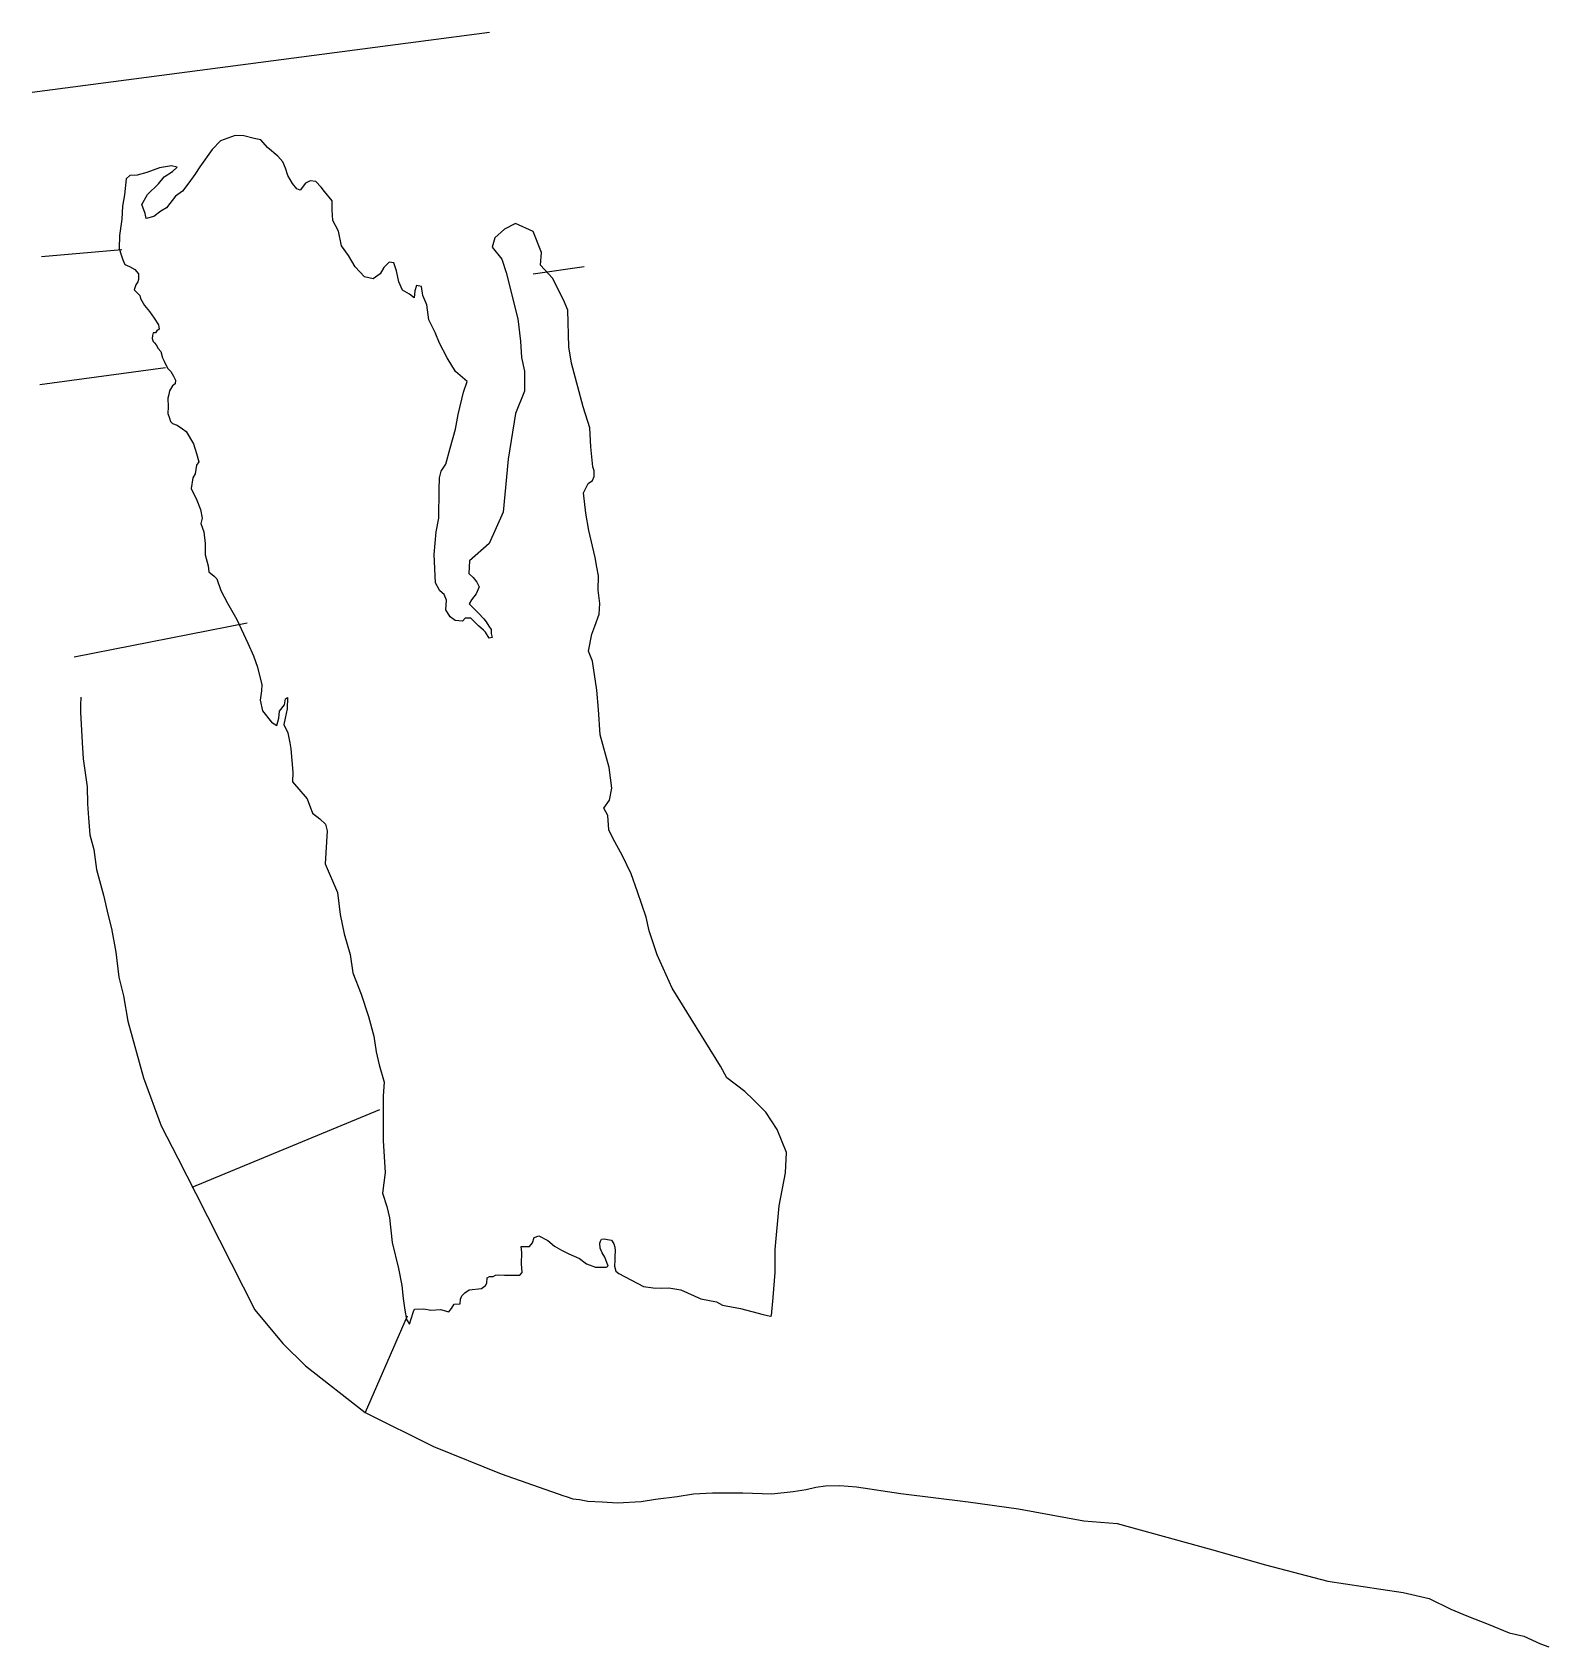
# Model space of a CAD drawing. Header units: inches. Extents: x -8940 to 26362, y -28010 to 990.
# Drawn here: x -8940.4 to -8835.4, y -4247.5 to -4135.7 of the extents above; entities that cross this region are included whole.
import ezdxf

# ---------------------------------------------------------------- set-up
doc = ezdxf.new("R2010")
doc.units = ezdxf.units.IN
doc.header["$MEASUREMENT"] = 0
for name, color, linetype in [('B', 7, 'Continuous'), ('Char_Boundary', 7, 'Continuous'), ('DistANCE', 7, 'Continuous')]:
    doc.layers.add(name, color=color, linetype=linetype)

msp = doc.modelspace()

# ---------------------------------------------------------------- linework, layer by layer
at = {"layer": 'B'}
msp.add_lwpolyline([(-8937.084239, -4181.753913), (-8937.113117, -4182.307114), (-8937.107448, -4182.793144), (-8936.975559, -4184.900335), (-8936.928347, -4186.021774), (-8936.630686, -4187.956504), (-8936.612747, -4189.145338), (-8936.558563, -4190.103385), (-8936.450345, -4191.280229), (-8936.168808, -4192.299391), (-8936.003791, -4193.685972), (-8935.498636, -4195.460575), (-8935.179381, -4196.889309), (-8934.964146, -4197.785578), (-8934.66397, -4199.414149), (-8934.453067, -4201.155078), (-8934.127961, -4202.446771), (-8933.811639, -4204.192194), (-8932.73314, -4208.124466), (-8931.502067, -4211.450721), (-8930.351649, -4213.696354), (-8929.118789, -4216.13994), (-8925.012593, -4224.20985), (-8923.083894, -4226.530862), (-8921.502338, -4228.076721), (-8917.37464, -4231.31322), (-8912.637665, -4233.671281), (-8907.944908, -4235.560876), (-8903.617279, -4237.09697), (-8903.450418, -4237.14632), (-8902.991998, -4237.292574), (-8902.529986, -4237.354498), (-8901.943276, -4237.463976), (-8900.952413, -4237.506191), (-8899.878121, -4237.573081), (-8898.24761, -4237.473584), (-8897.248667, -4237.32606), (-8895.762142, -4237.135948), (-8894.613831, -4236.952547), (-8893.301355, -4236.881743), (-8891.210644, -4236.886336), (-8889.185877, -4236.951481), (-8887.710803, -4236.782004), (-8886.807636, -4236.651522), (-8886.135922, -4236.500619), (-8885.466454, -4236.402421), (-8884.483004, -4236.370401), (-8883.325749, -4236.472507), (-8880.251188, -4236.930859), (-8875.587216, -4237.509726), (-8872.102036, -4237.996127), (-8867.575366, -4238.822574), (-8865.273424, -4238.99768), (-8858.893128, -4240.760649), (-8854.979876, -4241.869409), (-8850.667858, -4243.006469), (-8846.995724, -4243.564167), (-8845.442012, -4243.778188), (-8843.644309, -4244.213796), (-8842.133234, -4244.932861), (-8841.033903, -4245.402075), (-8839.558707, -4245.971774), (-8838.10639, -4246.582736), (-8837.081508, -4246.816464), (-8835.921632, -4247.351609), (-8835.359633, -4247.544501)], dxfattribs=at)
at = {"layer": 'Char_Boundary'}
msp.add_lwpolyline([(-8889.225307, -4224.588343), (-8889.109139, -4223.336732), (-8888.972922, -4221.614764), (-8888.968146, -4220.028558), (-8888.681717, -4216.993603), (-8888.239218, -4214.719239), (-8888.179068, -4213.308171), (-8888.833445, -4211.709573), (-8889.59927, -4210.514605), (-8890.47387, -4209.660553), (-8891.076951, -4209.069389), (-8892.309485, -4208.137246), (-8892.745753, -4207.317585), (-8896.09654, -4201.912834), (-8897.144813, -4199.606304), (-8897.686082, -4197.93397), (-8897.897494, -4196.998231), (-8898.513809, -4195.244158), (-8898.947026, -4193.984814), (-8899.538367, -4192.75014), (-8900.224447, -4191.527132), (-8900.482591, -4190.950662), (-8900.549546, -4189.942544), (-8900.826712, -4189.443798), (-8900.449198, -4188.878732), (-8900.280487, -4188.053444), (-8900.470491, -4186.615982), (-8901.096746, -4184.358842), (-8901.194976, -4182.611147), (-8901.325601, -4181.254752), (-8901.632626, -4179.246833), (-8901.90176, -4178.559939), (-8901.66278, -4177.376383), (-8901.466234, -4176.819307), (-8901.148565, -4176.000375), (-8901.11746, -4175.271315), (-8901.23478, -4174.339581), (-8901.200476, -4173.351488), (-8901.323335, -4172.733663), (-8901.444018, -4172.064882), (-8901.875305, -4170.20873), (-8902.07532, -4169.006442), (-8902.234609, -4167.585991), (-8901.916453, -4166.939862), (-8901.624869, -4166.732402), (-8901.503075, -4166.454869), (-8901.502696, -4166.077911), (-8901.600739, -4165.79885), (-8901.730004, -4164.411094), (-8901.79923, -4163.088729), (-8902.270747, -4161.623536), (-8903.084331, -4158.604428), (-8903.255652, -4157.46619), (-8903.320375, -4154.934552), (-8903.620182, -4154.230633), (-8904.388245, -4152.72136), (-8905.228776, -4151.80587), (-8905.159938, -4150.929198), (-8905.726851, -4149.491337), (-8906.959736, -4148.93607), (-8907.72972, -4149.311591), (-8908.383645, -4149.911971), (-8908.568544, -4150.563788), (-8907.91348, -4151.408535), (-8907.607365, -4152.33263), (-8906.801826, -4155.539902), (-8906.616548, -4157.087131), (-8906.5393, -4158.221357), (-8906.32859, -4159.172791), (-8906.324761, -4160.555201), (-8906.956112, -4162.098991), (-8907.467562, -4165.25005), (-8907.813604, -4168.942221), (-8908.785279, -4171.099791), (-8910.15582, -4172.297904), (-8910.193282, -4173.175919), (-8909.891077, -4173.455839), (-8909.64609, -4173.788293), (-8909.487002, -4174.109228), (-8909.541062, -4174.271849), (-8909.679872, -4174.580075), (-8909.9965, -4175.006372), (-8910.165329, -4175.281902), (-8909.532906, -4175.921472), (-8909.149818, -4176.3305), (-8908.993552, -4176.533509), (-8908.794262, -4176.832598), (-8908.646839, -4177.058791), (-8908.643534, -4177.349518), (-8908.576846, -4177.627242), (-8908.790851, -4177.673088), (-8909.039331, -4177.238388), (-8909.174755, -4177.099098), (-8909.531167, -4176.80116), (-8909.726631, -4176.596478), (-8910.058522, -4176.276025), (-8910.443657, -4176.283155), (-8910.632994, -4176.487127), (-8911.149728, -4176.449374), (-8911.476121, -4176.18413), (-8911.777136, -4175.692212), (-8911.748706, -4175.02586), (-8911.896611, -4174.626864), (-8912.207994, -4174.377967), (-8912.490654, -4173.824001), (-8912.587675, -4171.864287), (-8912.457391, -4170.283396), (-8912.27614, -4169.348684), (-8912.238209, -4167.355459), (-8912.227606, -4166.554833), (-8912.097447, -4166.08131), (-8911.786647, -4165.607643), (-8911.49545, -4164.489135), (-8911.10932, -4163.170483), (-8910.924718, -4162.157379), (-8910.560575, -4160.617886), (-8910.308951, -4159.87467), (-8911.112495, -4159.196371), (-8911.699498, -4158.228872), (-8912.221778, -4157.217012), (-8912.53593, -4156.481061), (-8912.969489, -4155.598646), (-8913.097787, -4154.556478), (-8913.368916, -4153.916607), (-8913.467577, -4153.284097), (-8913.810505, -4153.222337), (-8913.936319, -4153.593945), (-8913.988424, -4154.078653), (-8914.307642, -4153.829415), (-8914.782311, -4153.542126), (-8915.040438, -4152.965639), (-8915.197129, -4152.220698), (-8915.37753, -4151.663235), (-8915.720458, -4151.601474), (-8916.082127, -4151.978723), (-8916.33672, -4152.423373), (-8916.822482, -4152.76391), (-8917.413597, -4152.628725), (-8918.075361, -4151.940761), (-8918.528613, -4151.151743), (-8919.017909, -4150.471139), (-8919.226605, -4149.472655), (-8919.618479, -4148.717671), (-8919.666084, -4147.993091), (-8919.669999, -4147.348914), (-8920.192658, -4146.714006), (-8920.431474, -4146.421074), (-8920.791705, -4146.028713), (-8921.19735, -4145.964272), (-8921.503284, -4146.139702), (-8921.885321, -4146.626035), (-8922.11649, -4146.52192), (-8922.415345, -4146.163594), (-8922.736855, -4145.600102), (-8922.904252, -4145.106019), (-8923.089337, -4144.658304), (-8923.41821, -4144.26728), (-8924.146036, -4143.655024), (-8924.594986, -4143.133212), (-8925.06268, -4143.050413), (-8925.792233, -4142.84648), (-8926.372358, -4142.821711), (-8927.409574, -4143.201534), (-8927.985119, -4143.805268), (-8928.821289, -4144.994769), (-8929.190328, -4145.544491), (-8929.591394, -4146.108554), (-8930.024488, -4146.686957), (-8930.510927, -4147.043175), (-8931.142211, -4147.848735), (-8931.529221, -4148.083537), (-8932.01566, -4148.439756), (-8932.539766, -4148.57446), (-8932.619785, -4148.241181), (-8932.844547, -4147.618983), (-8932.453135, -4146.913136), (-8931.699094, -4146.175648), (-8931.302043, -4145.705659), (-8930.735869, -4145.32143), (-8930.409567, -4145.036914), (-8930.797529, -4144.926104), (-8931.636558, -4145.078776), (-8932.497959, -4145.38757), (-8933.181536, -4145.578295), (-8933.685278, -4145.603912), (-8933.946856, -4145.844069), (-8934.057098, -4146.954615), (-8934.192146, -4147.726385), (-8934.246313, -4148.62727), (-8934.404929, -4149.767166), (-8934.427401, -4150.661551), (-8934.273671, -4151.107931), (-8934.162292, -4151.442549), (-8934.035235, -4151.777836), (-8933.694978, -4151.902314), (-8933.343057, -4152.121538), (-8933.072879, -4152.41581), (-8933.089611, -4152.80779), (-8933.128331, -4152.978923), (-8933.278144, -4153.176729), (-8933.386944, -4153.517655), (-8932.995347, -4153.911357), (-8932.949505, -4154.125368), (-8932.671343, -4154.60062), (-8932.319948, -4155.016167), (-8932.002923, -4155.500931), (-8931.708078, -4155.953332), (-8931.674736, -4156.092198), (-8931.650238, -4156.254248), (-8931.804544, -4156.373324), (-8931.912147, -4156.502247), (-8932.077447, -4156.510899), (-8932.104742, -4156.690373), (-8932.125536, -4156.90154), (-8932.063345, -4157.100541), (-8931.97754, -4157.206304), (-8931.85354, -4157.337258), (-8931.730807, -4157.589893), (-8931.543852, -4157.809927), (-8931.416888, -4158.239455), (-8931.297071, -4158.468404), (-8931.078206, -4158.952904), (-8930.837043, -4159.190958), (-8930.645928, -4159.497562), (-8930.524366, -4159.777635), (-8930.535073, -4160.028501), (-8930.72174, -4160.169758), (-8930.933121, -4160.522014), (-8930.983025, -4160.771208), (-8931.057452, -4161.042916), (-8931.028003, -4161.641067), (-8931.039233, -4162.088257), (-8930.943197, -4162.414364), (-8930.866998, -4162.653232), (-8930.723399, -4162.785022), (-8930.4145, -4162.908158), (-8930.040732, -4163.167579), (-8929.789052, -4163.34325), (-8929.27608, -4164.205503), (-8929.068326, -4164.858384), (-8928.904932, -4165.446541), (-8929.056081, -4165.675706), (-8929.144891, -4166.284516), (-8929.313057, -4166.544371), (-8929.423568, -4167.293624), (-8929.050032, -4168.110656), (-8928.794569, -4168.749864), (-8928.67888, -4169.351692), (-8928.773332, -4169.724646), (-8928.545882, -4170.28412), (-8928.455237, -4171.104787), (-8928.473008, -4171.889412), (-8928.254253, -4172.652714), (-8928.20893, -4173.063047), (-8927.844672, -4173.361326), (-8927.66455, -4173.557503), (-8927.368737, -4174.355507), (-8926.919476, -4175.238595), (-8926.260741, -4176.366234), (-8925.513657, -4178.000285), (-8925.1121, -4178.897042), (-8924.830625, -4179.663015), (-8924.537856, -4180.900698), (-8924.555246, -4181.308354), (-8924.646054, -4181.964199), (-8924.488671, -4182.693463), (-8923.862253, -4183.474148), (-8923.495319, -4183.709706), (-8923.364164, -4183.212658), (-8923.319577, -4182.719771), (-8922.963082, -4182.279459), (-8922.890816, -4181.874144), (-8922.752862, -4181.770076), (-8922.786303, -4182.554028), (-8922.908468, -4183.208535), (-8923.020935, -4183.635696), (-8922.73927, -4184.213184), (-8922.596227, -4184.910418), (-8922.535889, -4185.337096), (-8922.384597, -4186.945722), (-8922.413353, -4187.61992), (-8921.395328, -4188.794285), (-8921.013455, -4189.78444), (-8920.527775, -4190.182135), (-8920.119154, -4190.545128), (-8920.013782, -4191.020848), (-8920.142767, -4193.308646), (-8919.284939, -4195.292961), (-8919.098262, -4196.808843), (-8918.840844, -4198.13925), (-8918.415635, -4199.586764), (-8918.233935, -4200.851111), (-8917.65327, -4202.336666), (-8917.153004, -4203.865914), (-8916.771482, -4205.233023), (-8916.61378, -4206.323561), (-8916.401018, -4207.227957), (-8916.059846, -4208.436269), (-8916.131309, -4209.375669), (-8916.138886, -4212.501129), (-8915.980923, -4214.691198), (-8916.16784, -4216.128315), (-8915.876676, -4217.03605), (-8915.690585, -4217.829354), (-8915.511895, -4219.533373), (-8915.05499, -4221.343493), (-8914.837896, -4222.515095), (-8914.750553, -4223.41414), (-8914.628509, -4224.236127), (-8914.514126, -4224.869298), (-8914.307984, -4225.192231), (-8914.198543, -4224.835625), (-8914.035382, -4224.324234), (-8913.949638, -4224.155107), (-8913.320476, -4224.134797), (-8912.821423, -4224.218895), (-8912.160237, -4224.184243), (-8911.570452, -4224.350744), (-8911.402972, -4224.106564), (-8911.217809, -4223.816015), (-8910.792475, -4223.787019), (-8910.762764, -4223.458431), (-8910.675014, -4223.242268), (-8910.476845, -4223.015103), (-8910.169591, -4222.808295), (-8909.317587, -4222.718947), (-8909.04236, -4222.526481), (-8908.940602, -4222.350184), (-8908.932405, -4221.973557), (-8908.764436, -4221.902179), (-8908.496893, -4221.89002), (-8908.352108, -4221.809801), (-8908.146947, -4221.78713), (-8907.715779, -4221.805506), (-8907.094794, -4221.792704), (-8906.655453, -4221.803574), (-8906.505991, -4221.613603), (-8906.543314, -4221.015135), (-8906.509902, -4220.231194), (-8906.570253, -4219.804525), (-8905.996974, -4219.805398), (-8905.782458, -4219.563224), (-8905.672013, -4219.183103), (-8905.329573, -4219.072041), (-8904.707613, -4219.404841), (-8904.252619, -4219.785501), (-8903.777937, -4220.072756), (-8903.269893, -4220.314311), (-8902.530343, -4220.652122), (-8902.027645, -4221.019106), (-8901.409183, -4221.249659), (-8901.141976, -4221.24534), (-8900.670946, -4221.249708), (-8900.526496, -4221.177328), (-8900.766639, -4220.546659), (-8900.958101, -4220.247915), (-8901.08551, -4219.920487), (-8901.102667, -4219.585977), (-8901.061543, -4219.450292), (-8900.996901, -4219.315609), (-8900.806918, -4219.280512), (-8900.580913, -4219.321559), (-8900.31638, -4219.379955), (-8900.146265, -4219.626741), (-8900.081314, -4219.853336), (-8900.045304, -4220.11404), (-8900.069849, -4220.505674), (-8900.080708, -4220.760453), (-8900.086323, -4221.168601), (-8900.003533, -4221.529468), (-8899.806058, -4221.687103), (-8898.085124, -4222.585074), (-8897.421453, -4222.676187), (-8896.817824, -4222.701913), (-8896.322276, -4222.683765), (-8895.49565, -4222.82109), (-8894.124306, -4223.444991), (-8893.017806, -4223.649218), (-8892.60317, -4223.871081), (-8891.356901, -4224.112678), (-8889.803743, -4224.524424), (-8889.484504, -4224.589077), (-8889.298533, -4224.648051), (-8889.209629, -4224.589011), (-8889.209629, -4224.589011)], dxfattribs=at)
at = {"layer": 'DistANCE'}
for p, q in [((-8940.442857, -4139.824224), (-8908.752054, -4135.680903)), ((-8939.798962, -4151.218355), (-8934.227876, -4150.742433)), ((-8905.72855, -4152.422158), (-8902.201128, -4151.91824)), ((-8939.910944, -4160.0929), (-8931.204372, -4158.917093)), ((-8937.531334, -4178.961805), (-8925.549299, -4176.610191)), ((-8929.356675, -4215.691782), (-8916.366805, -4210.316663)), ((-8914.463117, -4224.650313), (-8917.37464, -4231.31322))]:
    msp.add_line(p, q, dxfattribs=at)

doc.saveas('drawing.dxf')
